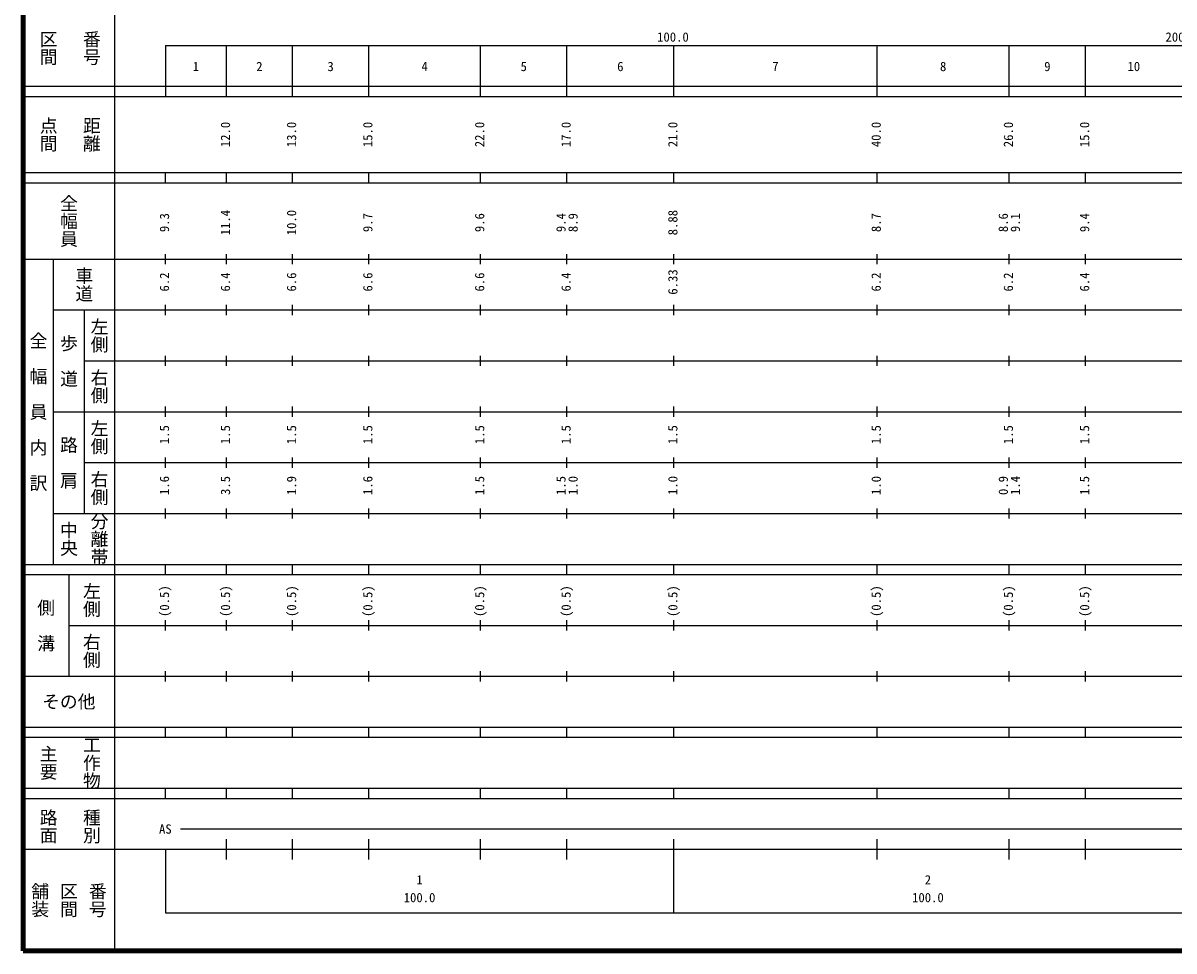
# Model space of a CAD drawing. Units: millimetres on the paper, enlarged 1000 times. Extents: x 40000 to 680000, y 20000 to 380000.
# Drawn here: x 40000 to 266404, y 20000 to 202409 of the extents above; entities that cross this region are included whole.
import ezdxf
from ezdxf.enums import TextEntityAlignment as Align

# ---------------------------------------------------------------- set-up
doc = ezdxf.new("R2010")
doc.units = ezdxf.units.MM
doc.header["$LTSCALE"] = 1000
doc.layers.add('M-TTL', color=2, linetype='Continuous', lineweight=140)
doc.layers.add('M-TTL-BAND', color=7, linetype='Continuous', lineweight=25)
doc.styles.add('@ＭＳ ゴシック', font='')
doc.styles.add('ＭＳ ゴシック', font='')
doc.styles.get('@ＭＳ ゴシック').set_extended_font_data('@MS Gothic')
doc.styles.get('ＭＳ ゴシック').set_extended_font_data('MS Gothic')

msp = doc.modelspace()

# ---------------------------------------------------------------- linework, layer by layer
at = {"layer": 'M-TTL'}
for p, q in [((40000, 380000), (40000, 20000)), ((40000, 20000), (680000, 20000))]:
    msp.add_line(p, q, dxfattribs=at)
at = {"layer": 'M-TTL-BAND'}
for p, q in [((58000, 370000), (58000, 20000)), ((68000, 198000), (579000, 198000)), ((68000, 198000), (68000, 188000)), ((80000, 188000), (80000, 198000)), ((93000, 188000), (93000, 198000)), ((108000, 188000), (108000, 198000)), ((130000, 188000), (130000, 198000)), ((147000, 188000), (147000, 198000)), ((168000, 188000), (168000, 198000)), ((208000, 188000), (208000, 198000)), ((234000, 188000), (234000, 198000)), ((249000, 188000), (249000, 198000)), ((40000, 190000), (579000, 190000)), ((40000, 188000), (579000, 188000)), ((40000, 173000), (579000, 173000)), ((68000, 171000), (68000, 173000)), ((80000, 171000), (80000, 173000)), ((93000, 171000), (93000, 173000)), ((108000, 171000), (108000, 173000)), ((130000, 171000), (130000, 173000)), ((147000, 171000), (147000, 173000)), ((168000, 171000), (168000, 173000)), ((208000, 171000), (208000, 173000)), ((234000, 171000), (234000, 173000)), ((249000, 171000), (249000, 173000)), ((40000, 171000), (579000, 171000)), ((68000, 155000), (68000, 157000)), ((80000, 155000), (80000, 157000)), ((93000, 155000), (93000, 157000)), ((108000, 155000), (108000, 157000)), ((130000, 155000), (130000, 157000)), ((147000, 155000), (147000, 157000)), ((168000, 155000), (168000, 157000)), ((208000, 155000), (208000, 157000)), ((234000, 155000), (234000, 157000)), ((249000, 155000), (249000, 157000)), ((40000, 156000), (579000, 156000)), ((46000, 96000), (46000, 156000)), ((46000, 146000), (579000, 146000)), ((52000, 146000), (52000, 106000)), ((68000, 145000), (68000, 147000)), ((80000, 145000), (80000, 147000)), ((93000, 145000), (93000, 147000)), ((108000, 145000), (108000, 147000)), ((130000, 145000), (130000, 147000)), ((147000, 145000), (147000, 147000)), ((168000, 145000), (168000, 147000)), ((208000, 145000), (208000, 147000)), ((234000, 145000), (234000, 147000)), ((249000, 145000), (249000, 147000)), ((52000, 136000), (579000, 136000)), ((68000, 135000), (68000, 137000)), ((80000, 135000), (80000, 137000)), ((93000, 135000), (93000, 137000)), ((108000, 135000), (108000, 137000)), ((130000, 135000), (130000, 137000)), ((147000, 135000), (147000, 137000)), ((168000, 135000), (168000, 137000)), ((208000, 135000), (208000, 137000)), ((234000, 135000), (234000, 137000)), ((249000, 135000), (249000, 137000)), ((68000, 125000), (68000, 127000)), ((80000, 125000), (80000, 127000)), ((93000, 125000), (93000, 127000)), ((108000, 125000), (108000, 127000)), ((130000, 125000), (130000, 127000)), ((147000, 125000), (147000, 127000)), ((168000, 125000), (168000, 127000)), ((208000, 125000), (208000, 127000)), ((234000, 125000), (234000, 127000)), ((249000, 125000), (249000, 127000)), ((46000, 126000), (579000, 126000)), ((52000, 116000), (579000, 116000)), ((68000, 115000), (68000, 117000)), ((80000, 115000), (80000, 117000)), ((93000, 115000), (93000, 117000)), ((108000, 115000), (108000, 117000)), ((130000, 115000), (130000, 117000)), ((147000, 115000), (147000, 117000)), ((168000, 115000), (168000, 117000)), ((208000, 115000), (208000, 117000)), ((234000, 115000), (234000, 117000)), ((249000, 115000), (249000, 117000)), ((68000, 105000), (68000, 107000)), ((80000, 105000), (80000, 107000)), ((93000, 105000), (93000, 107000)), ((108000, 105000), (108000, 107000)), ((130000, 105000), (130000, 107000)), ((147000, 105000), (147000, 107000)), ((168000, 105000), (168000, 107000)), ((208000, 105000), (208000, 107000)), ((234000, 105000), (234000, 107000)), ((249000, 105000), (249000, 107000)), ((46000, 106000), (579000, 106000)), ((40000, 96000), (579000, 96000)), ((68000, 94000), (68000, 96000)), ((80000, 94000), (80000, 96000)), ((93000, 94000), (93000, 96000)), ((108000, 94000), (108000, 96000)), ((130000, 94000), (130000, 96000)), ((147000, 94000), (147000, 96000)), ((168000, 94000), (168000, 96000)), ((208000, 94000), (208000, 96000)), ((234000, 94000), (234000, 96000)), ((249000, 94000), (249000, 96000)), ((40000, 94000), (579000, 94000)), ((49000, 94000), (49000, 74000)), ((49000, 84000), (579000, 84000)), ((68000, 83000), (68000, 85000)), ((80000, 83000), (80000, 85000)), ((93000, 83000), (93000, 85000)), ((108000, 83000), (108000, 85000)), ((130000, 83000), (130000, 85000)), ((147000, 83000), (147000, 85000)), ((168000, 83000), (168000, 85000)), ((208000, 83000), (208000, 85000)), ((234000, 83000), (234000, 85000)), ((249000, 83000), (249000, 85000)), ((68000, 73000), (68000, 75000)), ((80000, 73000), (80000, 75000)), ((93000, 73000), (93000, 75000)), ((108000, 73000), (108000, 75000)), ((130000, 73000), (130000, 75000)), ((147000, 73000), (147000, 75000)), ((168000, 73000), (168000, 75000)), ((208000, 73000), (208000, 75000)), ((234000, 73000), (234000, 75000)), ((249000, 73000), (249000, 75000)), ((40000, 74000), (579000, 74000)), ((40000, 64000), (579000, 64000)), ((68000, 62000), (68000, 64000)), ((80000, 62000), (80000, 64000)), ((93000, 62000), (93000, 64000)), ((108000, 62000), (108000, 64000)), ((130000, 62000), (130000, 64000)), ((147000, 62000), (147000, 64000)), ((168000, 62000), (168000, 64000)), ((208000, 62000), (208000, 64000)), ((234000, 62000), (234000, 64000)), ((249000, 62000), (249000, 64000)), ((40000, 62000), (579000, 62000)), ((40000, 52000), (579000, 52000)), ((40000, 50000), (579000, 50000)), ((68000, 50000), (68000, 52000)), ((80000, 50000), (80000, 52000)), ((93000, 50000), (93000, 52000)), ((108000, 50000), (108000, 52000)), ((130000, 50000), (130000, 52000)), ((147000, 50000), (147000, 52000)), ((168000, 50000), (168000, 52000)), ((208000, 50000), (208000, 52000)), ((234000, 50000), (234000, 52000)), ((249000, 50000), (249000, 52000)), ((71000, 44000), (565000, 44000)), ((80000, 38000), (80000, 42000)), ((93000, 38000), (93000, 42000)), ((108000, 38000), (108000, 42000)), ((130000, 38000), (130000, 42000)), ((147000, 38000), (147000, 42000)), ((168000, 27500), (168000, 42000)), ((208000, 38000), (208000, 42000)), ((234000, 38000), (234000, 42000)), ((249000, 38000), (249000, 42000)), ((40000, 40000), (579000, 40000)), ((68000, 40000), (68000, 27500)), ((68000, 27500), (579000, 27500))]:
    msp.add_line(p, q, dxfattribs=at)

# ---------------------------------------------------------------- texts
at = {"layer": 'M-TTL-BAND', "style": '@ＭＳ ゴシック'}
for s, p in [('区間', (45000, 197500)), ('番号', (53500, 197500)), ('点間', (45000, 180500)), ('距離', (53500, 180500)), ('全幅員', (49000, 163500)), ('車道', (52000, 151000)), ('左側', (55000, 141000)), ('全\u3000幅\u3000員\u3000内\u3000訳', (43000, 126000)), ('歩\u3000道', (49000, 136000)), ('右側', (55000, 131000)), ('左側', (55000, 121000)), ('路\u3000肩', (49000, 116000)), ('右側', (55000, 111000)), ('中央', (49000, 101000)), ('分離帯', (55000, 101000)), ('左側', (53500, 89000)), ('側\u3000溝', (44500, 84000)), ('右側', (53500, 79000)), ('工作物', (53500, 57000)), ('主要', (45000, 57000)), ('路面', (45000, 44500)), ('種別', (53500, 44500)), ('舗装', (43333, 30000)), ('区間', (49000, 30000)), ('番号', (54667, 30000))]:
    msp.add_text(s, height=2566, rotation=270, dxfattribs=at).set_placement(p, align=Align.MIDDLE_CENTER)
at = {"layer": 'M-TTL-BAND', "style": 'ＭＳ ゴシック'}
for s, p in [('100.0', (167844, 198195)), ('200.0', (267844, 198195)), ('1', (74000, 192405)), ('2', (86500, 192405)), ('3', (100500, 192405)), ('4', (119000, 192405)), ('5', (138500, 192405)), ('6', (157500, 192405)), ('7', (188000, 192405)), ('8', (221000, 192405)), ('9', (241500, 192405)), ('10', (258500, 192405)), ('AS', (68000, 42500)), ('1', (118000, 32523)), ('2', (218000, 32523)), ('100.0', (118000, 29033)), ('100.0', (218000, 29033))]:
    msp.add_text(s, height=1833, dxfattribs=at).set_placement(p, align=Align.BOTTOM_CENTER)
for s, p in [('12.0', (81280, 180500)), ('13.0', (94280, 180500)), ('15.0', (109280, 180500)), ('22.0', (131280, 180500)), ('17.0', (148280, 180500)), ('21.0', (169280, 180500)), ('40.0', (209280, 180500)), ('26.0', (235280, 180500)), ('15.0', (250280, 180500)), ('11.4', (81280, 163174)), ('10.0', (94280, 163174)), ('8.88', (169280, 163174)), ('9.3', (69280, 163174)), ('9.7', (109280, 163174)), ('9.6', (131280, 163174)), ('9.4', (147280, 163174)), ('8.9', (149650, 163174)), ('8.7', (209280, 163174)), ('8.6', (234280, 163174)), ('9.1', (236650, 163174)), ('9.4', (250280, 163174)), ('6.2', (69280, 151500)), ('6.4', (81280, 151500)), ('6.6', (94280, 151500)), ('6.6', (109280, 151500)), ('6.6', (131280, 151500)), ('6.4', (148280, 151500)), ('6.33', (169280, 151500)), ('6.2', (209280, 151500)), ('6.2', (235280, 151500)), ('6.4', (250280, 151500)), ('1.5', (69280, 121500)), ('1.5', (81280, 121500)), ('1.5', (94280, 121500)), ('1.5', (109280, 121500)), ('1.5', (131280, 121500)), ('1.5', (148280, 121500)), ('1.5', (169280, 121500)), ('1.5', (209280, 121500)), ('1.5', (235280, 121500)), ('1.5', (250280, 121500)), ('1.6', (69280, 111500)), ('3.5', (81280, 111500)), ('1.9', (94280, 111500)), ('1.6', (109280, 111500)), ('1.5', (131280, 111500)), ('1.5', (147280, 111500)), ('1.0', (149650, 111500)), ('1.0', (169280, 111500)), ('1.0', (209280, 111500)), ('0.9', (234280, 111500)), ('1.4', (236650, 111500)), ('1.5', (250280, 111500)), ('(0.5)', (69280, 88764)), ('(0.5)', (81280, 88764)), ('(0.5)', (94280, 88764)), ('(0.5)', (109280, 88764)), ('(0.5)', (131280, 88764)), ('(0.5)', (148280, 88764)), ('(0.5)', (169280, 88764)), ('(0.5)', (209280, 88764)), ('(0.5)', (235280, 88764)), ('(0.5)', (250280, 88764))]:
    msp.add_text(s, height=1833, rotation=90, dxfattribs=at).set_placement(p, align=Align.BOTTOM_CENTER)
msp.add_text('その他', height=2566, dxfattribs=at).set_placement((49000, 69000), align=Align.MIDDLE_CENTER)

doc.saveas('drawing.dxf')
